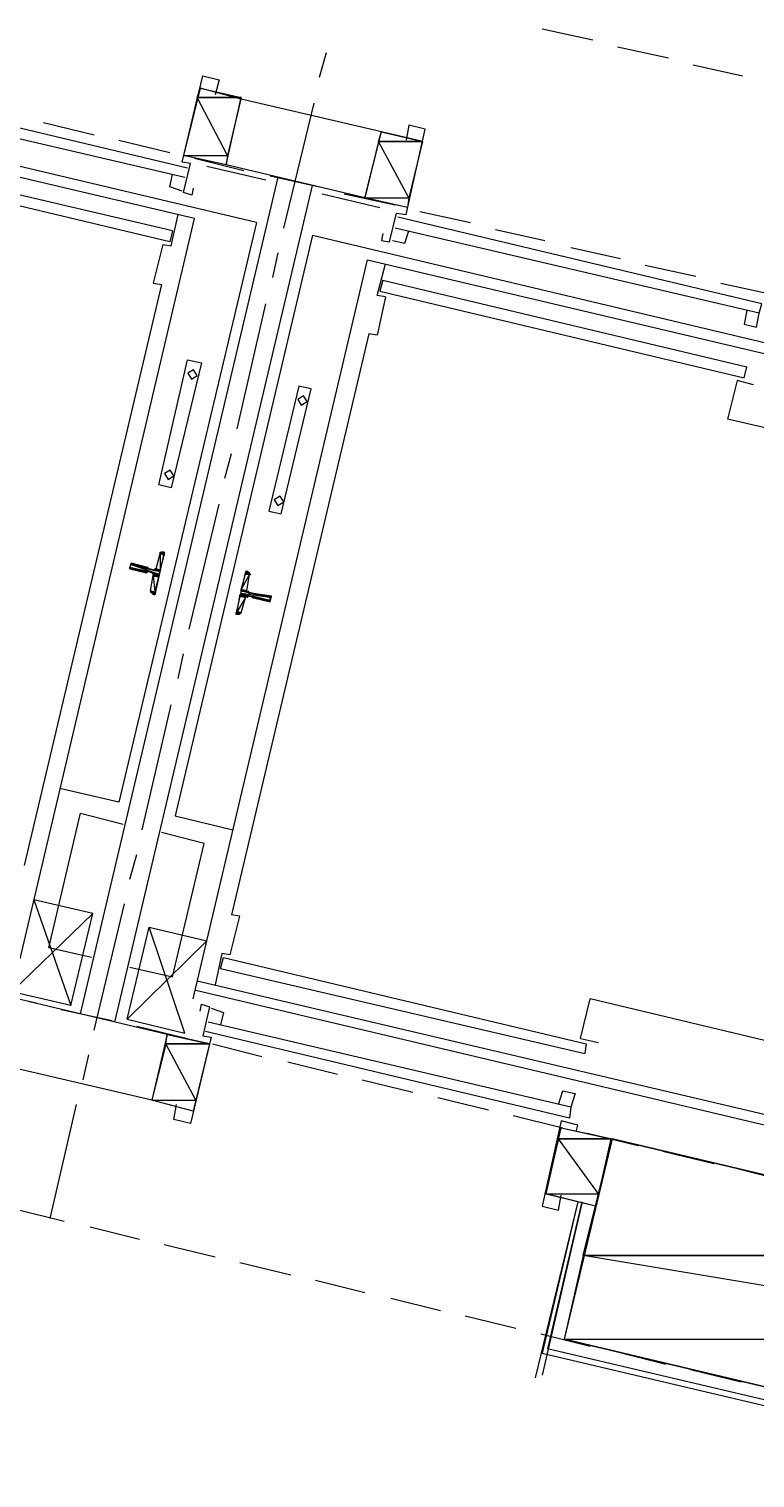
# Model space of a CAD drawing. Header units: feet. Extents: x -84 to 198, y -22 to 181.
# Drawn here: x 66.53 to 73.57, y 48.87 to 62.94 of the extents above; entities that cross this region are included whole.
import ezdxf

# ---------------------------------------------------------------- set-up
doc = ezdxf.new("R2010")
doc.units = ezdxf.units.FT
for name, color, linetype in [('A-LINEA', 7, 'CONTINUOUS'), ('A-LINEA-FINA', 9, 'CONTINUOUS'), ('A-MURO-CONCRETO', 8, 'CONTINUOUS')]:
    doc.layers.add(name, color=color, linetype=linetype)

msp = doc.modelspace()

# ---------------------------------------------------------------- linework, layer by layer
at = {"layer": 'A-LINEA'}
for p, q in [((68.7333, 61.0578), (60.8133, 62.9378)), ((71.5067, 62.9378), (72, 62.8311)), ((68.1333, 61.0978), (61.16, 62.7378)), ((72.24, 62.7644), (72.7333, 62.6578)), ((69.3467, 62.4711), (69.4133, 62.7111)), ((72.9733, 62.5911), (73.4533, 62.4844)), ((64.5067, 62.3244), (68.04, 61.4978)), ((64.5333, 62.4311), (68.0667, 61.5911)), ((68.1867, 62.3644), (68.0267, 61.7111)), ((68.5867, 62.2578), (68.1867, 62.3644)), ((68.44, 61.6178), (68.5867, 62.2711)), ((69.9467, 61.9378), (68.5867, 62.2578)), ((69, 61.0044), (69.2933, 62.2178)), ((66.6667, 62.0311), (67.16, 61.9111)), ((69.7867, 61.2978), (69.9467, 61.9378)), ((70.3467, 61.8444), (69.9467, 61.9378)), ((67.92, 60.9778), (64.3867, 61.8044)), ((67.4, 61.8578), (67.8933, 61.7378)), ((67.8933, 60.8711), (64.3733, 61.7111)), ((68.44, 61.6178), (68.0267, 61.7111)), ((68.1333, 61.6844), (68.6133, 61.5644)), ((69.7867, 61.2978), (68.44, 61.6178)), ((67.0267, 53.3778), (68.9467, 61.4978)), ((68.8267, 61.4711), (68.2533, 61.6044)), ((68.8667, 61.5111), (69.3467, 61.4044)), ((67.36, 53.2978), (69.28, 61.4178)), ((69.3733, 61.3378), (69.9333, 61.2044)), ((69.5867, 61.3378), (70.08, 61.2311)), ((70.2, 61.2044), (69.7867, 61.2978)), ((66.44, 53.9111), (68.1333, 61.0978)), ((68.7333, 61.0578), (67.4, 55.4311)), ((67.9067, 60.8311), (67.9733, 61.1378)), ((73.64, 60.2711), (70.1067, 61.1111)), ((70.32, 61.1644), (70.8133, 61.0578)), ((67.92, 60.9778), (67.8933, 60.8711)), ((69.28, 60.9378), (67.9467, 55.2978)), ((69.28, 60.9378), (77.1867, 59.0578)), ((73.6133, 60.1778), (70.08, 61.0044)), ((71.0533, 60.9911), (71.5333, 60.8844)), ((67.8267, 60.8444), (67.9067, 60.8311)), ((71.7867, 60.8178), (72.2667, 60.7111)), ((68.12, 53.5244), (69.8133, 60.6978)), ((68.8933, 60.5244), (68.9467, 60.7644)), ((69.8133, 60.6978), (76.8, 59.0444)), ((69.9067, 60.3511), (69.9867, 60.6578)), ((72.5067, 60.6444), (73, 60.5378)), ((69.96, 60.4978), (69.9333, 60.3911)), ((69.96, 60.4978), (73.4933, 59.6578)), ((67.8133, 60.4578), (66.48, 54.8178)), ((69.9867, 60.3378), (69.9067, 60.3511)), ((69.9333, 60.3911), (73.4667, 59.5511)), ((73.24, 60.4711), (73.7333, 60.3644)), ((68.5467, 59.0578), (68.8267, 60.2711)), ((73.4933, 60.2044), (73.4667, 60.0711)), ((69.8267, 59.9778), (68.4933, 54.3378)), ((73.4667, 59.5511), (73.4933, 59.6578)), ((76.3067, 58.4444), (73.3067, 59.1511)), ((68.4267, 58.5778), (68.4933, 58.8178)), ((68.08, 57.1111), (68.3733, 58.3244)), ((67.76, 57.6978), (67.8, 57.8444)), ((67.8246, 57.8572), (67.8009, 57.8437)), ((67.68, 57.6978), (67.7333, 57.6844)), ((67.6933, 57.6978), (67.6933, 57.6978)), ((67.6667, 57.6578), (67.6667, 57.6578)), ((67.72, 57.6578), (67.68, 57.6711)), ((67.68, 57.6578), (67.68, 57.6578)), ((67.7067, 57.4844), (67.7333, 57.6311)), ((68.64, 57.4844), (68.6667, 57.6444)), ((68.6797, 57.6345), (68.6646, 57.6572)), ((67.7203, 57.4677), (67.7354, 57.445)), ((68.5867, 57.2711), (68.6267, 57.4178)), ((68.6533, 57.4311), (68.6933, 57.4311)), ((68.6933, 57.4178), (68.6933, 57.4178)), ((68.7067, 57.4178), (68.7067, 57.4178)), ((68.5621, 57.2583), (68.5858, 57.2718)), ((67.9733, 56.6311), (68.0267, 56.8711)), ((67.6267, 55.1644), (67.9067, 56.3778)), ((67.4, 55.4311), (66.8267, 55.5644)), ((67.9467, 55.2978), (68.5067, 55.1644)), ((67.5067, 54.6844), (67.5733, 54.9244)), ((67.1467, 54.3511), (66.5733, 54.4844)), ((67.16, 53.2178), (67.4533, 54.4444)), ((66.9333, 53.4578), (67.1467, 54.3511)), ((68.48, 53.9511), (68.5733, 54.3244)), ((68.5733, 54.3244), (68.4933, 54.3378)), ((67.48, 53.3244), (67.6933, 54.2178)), ((67.6933, 54.2178), (68.2533, 54.0844)), ((68.4, 53.9644), (68.3333, 53.6578)), ((68.3867, 53.8178), (68.4133, 53.9244)), ((68.48, 53.9511), (68.4, 53.9644)), ((68.4133, 53.9244), (71.9333, 53.0844)), ((68.3867, 53.8178), (71.92, 52.9911)), ((75.4, 51.8844), (68.1467, 53.6044)), ((68.16, 53.6978), (75.1333, 52.0578)), ((66.12, 53.5911), (66.6, 53.4844)), ((67.8667, 53.1778), (66.52, 53.4978)), ((71.88, 53.1378), (71.9733, 53.5244)), ((74.9733, 52.8044), (71.9733, 53.5244)), ((66.84, 53.4178), (67.3333, 53.3111)), ((67.5733, 53.2578), (68.0667, 53.1378)), ((67.8667, 53.1778), (67.72, 52.5378)), ((68.28, 53.0844), (67.8667, 53.1778)), ((71.7733, 52.3644), (68.24, 53.2044)), ((71.7867, 52.4711), (68.2667, 53.2978)), ((68.3067, 53.0844), (68.7867, 52.9644)), ((71.88, 53.1378), (72.0533, 53.0978)), ((71.9333, 53.0844), (71.92, 52.9911)), ((67.0533, 52.7378), (67.1067, 52.9778)), ((69.04, 52.9111), (69.52, 52.7911)), ((67.72, 52.5378), (66.36, 52.8578)), ((69.76, 52.7378), (70.2533, 52.6178)), ((71.6667, 52.4978), (71.7067, 52.6311)), ((66.7333, 51.3911), (66.9867, 52.4978)), ((68.12, 52.4311), (67.72, 52.5378)), ((70.4933, 52.5644), (70.9867, 52.4444)), ((71.2267, 52.3911), (71.7067, 52.2711)), ((71.5467, 51.6311), (71.6933, 52.2711)), ((71.9467, 52.2178), (72.44, 52.0978)), ((72.68, 52.0444), (73.1733, 51.9244)), ((73.4133, 51.8711), (73.8933, 51.7511)), ((66.3867, 51.4844), (66.8667, 51.3644)), ((71.8533, 51.5511), (71.44, 49.8444)), ((71.8533, 51.5511), (71.5067, 50.0844)), ((71.8933, 51.5378), (71.5067, 49.8711)), ((71.8933, 51.5511), (71.56, 50.1244)), ((67.12, 51.3111), (67.6, 51.1911)), ((67.84, 51.1378), (68.3333, 51.0178)), ((68.5733, 50.9644), (69.0667, 50.8444)), ((69.3067, 50.7911), (69.7867, 50.6711)), ((70.04, 50.6178), (70.52, 50.4978)), ((70.76, 50.4444), (71.2533, 50.3244)), ((71.4933, 50.2711), (71.9733, 50.1511)), ((71.5067, 50.0844), (76.64, 48.8711)), ((76.6, 48.9378), (71.56, 50.1244)), ((72.2267, 50.0978), (72.7067, 49.9778)), ((72.9467, 49.9244), (73.44, 49.8044))]:
    msp.add_line(p, q, dxfattribs=at)
for points in [[(68.12, 61.3911), (68.1067, 61.3244), (68.0267, 61.3511), (68.0933, 61.6311), (68.0133, 61.6444), (68.2133, 62.4844), (68.3733, 62.4444), (68.3333, 62.2978)], [(69.96, 60.9511), (69.9467, 60.8844), (70.0267, 60.8711), (70.0933, 61.1511), (70.1867, 61.1378), (70.3733, 61.9644), (70.2133, 62.0044), (70.1867, 61.8578)], [(68.0133, 61.3644), (67.8933, 61.4044), (67.92, 61.5244)], [(70.0533, 60.8844), (70.1733, 60.8578), (70.2133, 60.9778)], [(67.8267, 60.8444), (67.7333, 60.4711), (67.8133, 60.4578)], [(69.9867, 60.3378), (69.9067, 59.9644), (69.8267, 59.9778)], [(73.4667, 60.0711), (73.5867, 60.0444), (73.6133, 60.1778), (73.64, 60.2711)], [(68.0667, 59.7244), (68.2, 59.6978), (67.9067, 58.4844), (67.7867, 58.5111), (68.0667, 59.7244)], [(68.1241, 59.6299), (68.0679, 59.5952), (68.1026, 59.539), (68.1587, 59.5737), (68.1241, 59.6299)], [(73.56, 59.4844), (73.4, 59.5244), (73.3067, 59.1511)], [(69.2667, 59.4444), (69.1467, 59.4711), (68.8533, 58.2578), (68.9733, 58.2311), (69.2667, 59.4444)], [(69.1907, 59.3765), (69.1346, 59.3419), (69.1693, 59.2857), (69.2254, 59.3204), (69.1907, 59.3765)], [(67.8974, 58.6565), (67.8413, 58.6219), (67.8759, 58.5657), (67.9321, 58.6004), (67.8974, 58.6565)], [(68.9641, 58.4032), (68.9079, 58.3685), (68.9426, 58.3124), (68.9987, 58.347), (68.9641, 58.4032)], [(67.8267, 57.8578), (67.84, 57.8578), (67.7467, 57.4444), (67.7333, 57.4578)], [(67.6667, 57.6578), (67.5067, 57.6978), (67.52, 57.7511), (67.68, 57.7111)], [(67.7354, 57.685), (67.7505, 57.6874), (67.7595, 57.6998)], [(67.7461, 57.6198), (67.7437, 57.635), (67.7313, 57.6439)], [(68.6533, 57.6711), (68.6267, 57.6711), (68.5333, 57.2578), (68.56, 57.2578)], [(68.6646, 57.4306), (68.6495, 57.4281), (68.6405, 57.4157)], [(68.7067, 57.4178), (68.8667, 57.3778), (68.88, 57.4311), (68.7067, 57.4578), (68.7067, 57.4578), (68.6533, 57.4711)], [(68.6539, 57.4824), (68.6563, 57.4673), (68.6687, 57.4583)], [(67.1333, 53.9244), (66.72, 54.0178), (67.0267, 55.3244), (67.44, 55.2178)], [(67.5067, 53.8311), (67.92, 53.7378), (68.2267, 55.0311), (67.8133, 55.1378)], [(66.5733, 54.4844), (66.9333, 53.4578), (66.36, 53.5911), (67.1467, 54.3511)], [(68.2533, 54.0844), (67.48, 53.3244), (68.04, 53.1911), (67.6933, 54.2178)], [(68.1867, 53.4044), (68.2, 53.4711), (68.28, 53.4444), (68.2133, 53.1644), (68.2933, 53.1511), (68.0933, 52.3111), (67.9333, 52.3511), (67.96, 52.4978)], [(68.2933, 53.4311), (68.4133, 53.3911), (68.3867, 53.2711)], [(71.7067, 52.6311), (71.8267, 52.6044), (71.7867, 52.4711), (71.7733, 52.3644)], [(71.84, 52.2444), (71.8533, 52.2978), (71.6933, 52.3378), (71.5067, 51.5111), (71.6667, 51.4711), (71.6933, 51.6178)], [(71.6933, 52.2711), (72.1867, 52.1644), (72.0267, 51.5111), (71.5467, 51.6311)], [(76.9733, 51.0311), (72.1867, 52.1644), (71.72, 50.2178), (76.5067, 49.0844), (76.9733, 51.0311)]]:
    msp.add_lwpolyline(points, dxfattribs=at)
at = {"layer": 'A-LINEA-FINA'}
for p, q in [((67.84, 57.8444), (67.8, 57.8578)), ((67.84, 57.8444), (67.8, 57.8578)), ((67.84, 57.8444), (67.8133, 57.8578)), ((67.84, 57.8578), (67.8267, 57.8578)), ((67.68, 57.6711), (67.5067, 57.7111)), ((67.6667, 57.6578), (67.5067, 57.6978)), ((67.68, 57.7111), (67.52, 57.7511)), ((67.68, 57.6978), (67.52, 57.7378)), ((67.68, 57.6978), (67.52, 57.7378)), ((67.8, 57.6844), (67.7467, 57.6978)), ((67.8, 57.6711), (67.7467, 57.6844)), ((67.7867, 57.6311), (67.7333, 57.6578)), ((67.7867, 57.6311), (67.7333, 57.6444)), ((67.7867, 57.6178), (67.7333, 57.6311)), ((68.6267, 57.6711), (68.6533, 57.6711)), ((68.6267, 57.6578), (68.6667, 57.6578)), ((67.7467, 57.4578), (67.7067, 57.4711)), ((67.7467, 57.4578), (67.72, 57.4578)), ((67.7467, 57.4578), (67.72, 57.4578)), ((68.5733, 57.4444), (68.64, 57.4311)), ((68.5733, 57.4311), (68.6267, 57.4178)), ((68.5867, 57.4978), (68.64, 57.4844)), ((68.5867, 57.4978), (68.64, 57.4844)), ((68.5867, 57.4844), (68.64, 57.4711)), ((68.6933, 57.4178), (68.8667, 57.3778)), ((68.7067, 57.4578), (68.88, 57.4311)), ((68.7067, 57.4578), (68.88, 57.4178)), ((68.7067, 57.4578), (68.88, 57.4178)), ((68.7067, 57.4578), (68.8667, 57.4178)), ((68.7067, 57.4178), (68.8667, 57.3778)), ((68.5333, 57.2711), (68.5733, 57.2578)), ((68.5467, 57.2844), (68.5867, 57.2711))]:
    msp.add_line(p, q, dxfattribs=at)
for points in [[(67.8, 57.8444), (67.8, 57.6844), (67.76, 57.6978), (67.8, 57.8444)], [(67.8133, 57.8578), (67.84, 57.8444), (67.8, 57.8578), (67.8133, 57.8578)], [(67.8, 57.8578), (67.84, 57.8444), (67.84, 57.8444), (67.8, 57.8578), (67.8, 57.8578)], [(67.8, 57.8578), (67.84, 57.8444), (67.8, 57.8444), (67.8, 57.8578), (67.8, 57.8578)], [(67.84, 57.8311), (67.84, 57.8311), (67.8, 57.8444), (67.84, 57.8311)], [(67.84, 57.8311), (67.8, 57.8444), (67.84, 57.8444), (67.84, 57.8311), (67.84, 57.8311)], [(67.84, 57.8311), (67.8, 57.8444), (67.8, 57.6844), (67.84, 57.8311)], [(67.84, 57.8578), (67.8267, 57.8578), (67.8133, 57.8578), (67.84, 57.8578), (67.84, 57.8578)], [(67.8133, 57.8578), (67.84, 57.8578), (67.84, 57.8578), (67.8133, 57.8578)], [(67.84, 57.8578), (67.84, 57.8578), (67.8133, 57.8578), (67.84, 57.8578), (67.84, 57.8578)], [(67.84, 57.8444), (67.84, 57.8444), (67.8133, 57.8578), (67.84, 57.8444)], [(67.84, 57.8444), (67.8133, 57.8578), (67.84, 57.8578), (67.84, 57.8444), (67.84, 57.8444)], [(67.8267, 57.8578), (67.84, 57.8578), (67.84, 57.8578), (67.8267, 57.8578)], [(67.84, 57.8578), (67.84, 57.8578), (67.8267, 57.8578), (67.84, 57.8578)], [(67.52, 57.7378), (67.7867, 57.6444), (67.5067, 57.7111), (67.52, 57.7378), (67.52, 57.7378)], [(67.5067, 57.7111), (67.68, 57.6711), (67.68, 57.6711), (67.5067, 57.7111)], [(67.68, 57.6711), (67.68, 57.6711), (67.5067, 57.7111), (67.68, 57.6711), (67.68, 57.6711)], [(67.5067, 57.7111), (67.68, 57.6711), (67.68, 57.6711), (67.5067, 57.7111)], [(67.68, 57.6711), (67.68, 57.6711), (67.5067, 57.7111), (67.68, 57.6711), (67.68, 57.6711)], [(67.5067, 57.7111), (67.68, 57.6711), (67.5067, 57.6978), (67.5067, 57.7111), (67.5067, 57.7111)], [(67.6667, 57.6578), (67.6667, 57.6578), (67.5067, 57.6978), (67.6667, 57.6578)], [(67.6667, 57.6578), (67.5067, 57.6978), (67.68, 57.6711), (67.6667, 57.6578), (67.6667, 57.6578)], [(67.5067, 57.6978), (67.6667, 57.6578), (67.6667, 57.6578), (67.5067, 57.6978)], [(67.6667, 57.6578), (67.6667, 57.6578), (67.5067, 57.6978), (67.6667, 57.6578), (67.6667, 57.6578)], [(67.5067, 57.6978), (67.6667, 57.6578), (67.6667, 57.6578), (67.5067, 57.6978)], [(67.6667, 57.6578), (67.6667, 57.6578), (67.5067, 57.6978), (67.6667, 57.6578)], [(67.5067, 57.6978), (67.6667, 57.6578), (67.6667, 57.6578), (67.5067, 57.6978), (67.5067, 57.6978)], [(67.5067, 57.6978), (67.6667, 57.6578), (67.6667, 57.6578), (67.5067, 57.6978)], [(67.6667, 57.6578), (67.6667, 57.6578), (67.5067, 57.6978), (67.6667, 57.6578), (67.6667, 57.6578)], [(67.5067, 57.6978), (67.6667, 57.6578), (67.6667, 57.6578), (67.5067, 57.6978)], [(67.6667, 57.6578), (67.6667, 57.6578), (67.5067, 57.6978), (67.6667, 57.6578), (67.6667, 57.6578)], [(67.52, 57.7511), (67.68, 57.7111), (67.52, 57.7378), (67.52, 57.7511), (67.52, 57.7511)], [(67.52, 57.7378), (67.68, 57.6978), (67.68, 57.6978), (67.52, 57.7378)], [(67.68, 57.6978), (67.68, 57.6978), (67.52, 57.7378), (67.68, 57.6978)], [(67.68, 57.6978), (67.52, 57.7378), (67.68, 57.7111), (67.68, 57.6978), (67.68, 57.6978)], [(67.52, 57.7378), (67.68, 57.6978), (67.68, 57.6978), (67.52, 57.7378)], [(67.68, 57.6978), (67.68, 57.6978), (67.52, 57.7378), (67.68, 57.6978), (67.68, 57.6978)], [(67.52, 57.7378), (67.68, 57.6978), (67.68, 57.6978), (67.52, 57.7378)], [(67.68, 57.6978), (67.68, 57.6978), (67.52, 57.7378), (67.68, 57.6978)], [(67.52, 57.7378), (67.68, 57.6978), (67.68, 57.6978), (67.52, 57.7378), (67.52, 57.7378)], [(67.52, 57.7378), (67.68, 57.6978), (67.68, 57.6978), (67.52, 57.7378)], [(67.68, 57.6978), (67.68, 57.6978), (67.52, 57.7378), (67.68, 57.6978), (67.68, 57.6978)], [(67.52, 57.7378), (67.68, 57.6978), (67.68, 57.6978), (67.52, 57.7378)], [(67.68, 57.6978), (67.68, 57.6978), (67.52, 57.7378), (67.68, 57.6978), (67.68, 57.6978)], [(67.52, 57.7378), (67.68, 57.6978), (67.68, 57.6978), (67.52, 57.7378)], [(67.68, 57.6978), (67.68, 57.6978), (67.52, 57.7378), (67.68, 57.6978), (67.68, 57.6978)], [(67.8, 57.6711), (67.52, 57.7378), (67.7867, 57.6444), (67.8, 57.6711)], [(67.7467, 57.6844), (67.8, 57.6711), (67.7333, 57.6844), (67.7467, 57.6844), (67.7467, 57.6844)], [(67.7333, 57.6844), (67.8, 57.6711), (67.8, 57.6711), (67.7333, 57.6844)], [(67.8, 57.6711), (67.8, 57.6711), (67.7333, 57.6844), (67.8, 57.6711), (67.8, 57.6711)], [(67.7333, 57.6844), (67.8, 57.6711), (67.8, 57.6711), (67.7333, 57.6844)], [(67.8, 57.6711), (67.8, 57.6711), (67.7333, 57.6844), (67.8, 57.6711), (67.8, 57.6711)], [(67.7333, 57.6844), (67.8, 57.6711), (67.8, 57.6711), (67.7333, 57.6844)], [(67.8, 57.6711), (67.8, 57.6711), (67.7333, 57.6844), (67.8, 57.6711), (67.8, 57.6711)], [(67.8, 57.6844), (67.76, 57.6978), (67.7467, 57.6978), (67.8, 57.6844), (67.8, 57.6844)], [(67.8, 57.6844), (67.8, 57.6844), (67.7467, 57.6978), (67.8, 57.6844)], [(67.7467, 57.6978), (67.8, 57.6844), (67.8, 57.6844), (67.7467, 57.6978)], [(67.8, 57.6844), (67.8, 57.6844), (67.7467, 57.6978), (67.8, 57.6844), (67.8, 57.6844)], [(67.8, 57.6844), (67.7467, 57.6978), (67.8, 57.6711), (67.8, 57.6844)], [(67.7467, 57.6978), (67.8, 57.6711), (67.7467, 57.6844), (67.7467, 57.6978), (67.7467, 57.6978)], [(67.7467, 57.6844), (67.8, 57.6711), (67.8, 57.6711), (67.7467, 57.6844)], [(67.8, 57.6711), (67.8, 57.6711), (67.7467, 57.6844), (67.8, 57.6711), (67.8, 57.6711)], [(67.76, 57.6978), (67.8, 57.6844), (67.8, 57.6844), (67.76, 57.6978)], [(67.7333, 57.6311), (67.7467, 57.4711), (67.7067, 57.4844), (67.7333, 57.6311)], [(67.72, 57.6578), (67.7867, 57.6444), (67.7867, 57.6444), (67.72, 57.6578)], [(67.7867, 57.6444), (67.7867, 57.6444), (67.72, 57.6578), (67.7867, 57.6444), (67.7867, 57.6444)], [(67.7867, 57.6444), (67.72, 57.6578), (67.7867, 57.6311), (67.7867, 57.6444)], [(67.72, 57.6578), (67.7867, 57.6311), (67.7333, 57.6578), (67.72, 57.6578), (67.72, 57.6578)], [(67.7333, 57.6578), (67.7867, 57.6311), (67.7333, 57.6444), (67.7333, 57.6578), (67.7333, 57.6578)], [(67.7333, 57.6444), (67.7867, 57.6311), (67.7867, 57.6311), (67.7333, 57.6444)], [(67.7867, 57.6311), (67.7867, 57.6311), (67.7333, 57.6444), (67.7867, 57.6311), (67.7867, 57.6311)], [(67.7333, 57.6444), (67.7867, 57.6311), (67.7867, 57.6311), (67.7333, 57.6444)], [(67.7867, 57.6311), (67.7867, 57.6311), (67.7333, 57.6444), (67.7867, 57.6311), (67.7867, 57.6311)], [(67.7333, 57.6444), (67.7867, 57.6311), (67.7867, 57.6311), (67.7333, 57.6444)], [(67.7867, 57.6311), (67.7867, 57.6311), (67.7333, 57.6444), (67.7867, 57.6311), (67.7867, 57.6311)], [(67.7333, 57.6444), (67.7867, 57.6311), (67.7333, 57.6311), (67.7333, 57.6444), (67.7333, 57.6444)], [(67.7333, 57.6311), (67.7867, 57.6178), (67.7867, 57.6178), (67.7333, 57.6311)], [(67.7867, 57.6178), (67.7867, 57.6178), (67.7333, 57.6311), (67.7867, 57.6178)], [(67.7867, 57.6178), (67.7333, 57.6311), (67.7867, 57.6311), (67.7867, 57.6178), (67.7867, 57.6178)], [(67.7867, 57.6178), (67.7333, 57.6311), (67.7467, 57.4711), (67.7867, 57.6178)], [(68.6267, 57.6444), (68.6667, 57.6444), (68.5867, 57.4978), (68.6267, 57.6444)], [(68.6667, 57.6444), (68.5867, 57.4978), (68.64, 57.4844), (68.6667, 57.6444)], [(68.6533, 57.6711), (68.6267, 57.6711), (68.6533, 57.6578), (68.6533, 57.6711)], [(68.6267, 57.6711), (68.6533, 57.6578), (68.6667, 57.6578), (68.6267, 57.6711), (68.6267, 57.6711)], [(68.6533, 57.6578), (68.6267, 57.6711), (68.6267, 57.6711), (68.6533, 57.6578)], [(68.6267, 57.6711), (68.6267, 57.6711), (68.6667, 57.6578), (68.6267, 57.6711)], [(68.6267, 57.6711), (68.6667, 57.6578), (68.6267, 57.6711), (68.6267, 57.6711), (68.6267, 57.6711)], [(68.6267, 57.6578), (68.6667, 57.6578), (68.6267, 57.6711), (68.6267, 57.6578), (68.6267, 57.6578)], [(68.6667, 57.6444), (68.6267, 57.6578), (68.6667, 57.6578), (68.6667, 57.6444)], [(68.6667, 57.6578), (68.6267, 57.6578), (68.6267, 57.6578), (68.6667, 57.6578)], [(68.6267, 57.6578), (68.6267, 57.6578), (68.6667, 57.6578), (68.6267, 57.6578)], [(68.6667, 57.6578), (68.6267, 57.6578), (68.6267, 57.6578), (68.6667, 57.6578)], [(68.6267, 57.6578), (68.6267, 57.6578), (68.6667, 57.6444), (68.6267, 57.6578)], [(68.6267, 57.6578), (68.6667, 57.6444), (68.6267, 57.6578), (68.6267, 57.6578), (68.6267, 57.6578)], [(68.6267, 57.6444), (68.6667, 57.6444), (68.6267, 57.6578), (68.6267, 57.6444), (68.6267, 57.6444)], [(68.6267, 57.6444), (68.6267, 57.6444), (68.6667, 57.6444), (68.6267, 57.6444)], [(67.7467, 57.4711), (67.7067, 57.4844), (67.7067, 57.4711), (67.7467, 57.4711), (67.7467, 57.4711)], [(67.7067, 57.4844), (67.7467, 57.4711), (67.7467, 57.4711), (67.7067, 57.4844), (67.7067, 57.4844)], [(67.7467, 57.4578), (67.7467, 57.4578), (67.7067, 57.4711), (67.7467, 57.4578)], [(67.7467, 57.4578), (67.7067, 57.4711), (67.7467, 57.4711), (67.7467, 57.4578), (67.7467, 57.4578)], [(67.7067, 57.4711), (67.7467, 57.4578), (67.72, 57.4711), (67.7067, 57.4711)], [(67.7467, 57.4578), (67.72, 57.4711), (67.72, 57.4578), (67.7467, 57.4578), (67.7467, 57.4578)], [(67.72, 57.4711), (67.7467, 57.4578), (67.7467, 57.4578), (67.72, 57.4711)], [(67.7467, 57.4578), (67.7467, 57.4578), (67.72, 57.4578), (67.7467, 57.4578)], [(67.72, 57.4578), (67.7467, 57.4578), (67.7467, 57.4578), (67.72, 57.4578)], [(67.7467, 57.4578), (67.7467, 57.4578), (67.72, 57.4578), (67.7467, 57.4578)], [(67.72, 57.4578), (67.7467, 57.4578), (67.7467, 57.4578), (67.72, 57.4578), (67.72, 57.4578)], [(67.7467, 57.4578), (67.72, 57.4578), (67.7467, 57.4444), (67.7467, 57.4578)], [(67.72, 57.4578), (67.7467, 57.4444), (67.7333, 57.4578), (67.72, 57.4578), (67.72, 57.4578)], [(68.5733, 57.4311), (68.6267, 57.4178), (68.5467, 57.2844), (68.5733, 57.4311)], [(68.6267, 57.4178), (68.5467, 57.2844), (68.5867, 57.2711), (68.6267, 57.4178)], [(68.5733, 57.4444), (68.5733, 57.4444), (68.64, 57.4311), (68.5733, 57.4444)], [(68.5733, 57.4444), (68.64, 57.4311), (68.5867, 57.4444), (68.5733, 57.4444), (68.5733, 57.4444)], [(68.64, 57.4311), (68.5733, 57.4444), (68.6267, 57.4311), (68.64, 57.4311), (68.64, 57.4311)], [(68.6267, 57.4311), (68.5733, 57.4444), (68.5733, 57.4444), (68.6267, 57.4311)], [(68.5733, 57.4444), (68.5733, 57.4444), (68.6267, 57.4311), (68.5733, 57.4444), (68.5733, 57.4444)], [(68.5733, 57.4444), (68.6267, 57.4311), (68.5733, 57.4311), (68.5733, 57.4444)], [(68.6267, 57.4311), (68.5733, 57.4311), (68.6267, 57.4178), (68.6267, 57.4311)], [(68.6267, 57.4178), (68.5733, 57.4311), (68.5733, 57.4311), (68.6267, 57.4178), (68.6267, 57.4178)], [(68.64, 57.4844), (68.5867, 57.4978), (68.5867, 57.4978), (68.64, 57.4844)], [(68.5867, 57.4978), (68.5867, 57.4978), (68.64, 57.4844), (68.5867, 57.4978)], [(68.64, 57.4844), (68.5867, 57.4978), (68.5867, 57.4978), (68.64, 57.4844)], [(68.5867, 57.4978), (68.5867, 57.4978), (68.64, 57.4844), (68.5867, 57.4978), (68.5867, 57.4978)], [(68.5867, 57.4978), (68.64, 57.4844), (68.5867, 57.4844), (68.5867, 57.4978)], [(68.64, 57.4844), (68.5867, 57.4844), (68.64, 57.4711), (68.64, 57.4844), (68.64, 57.4844)], [(68.64, 57.4711), (68.5867, 57.4844), (68.6533, 57.4711), (68.64, 57.4711), (68.64, 57.4711)], [(68.6533, 57.4711), (68.5867, 57.4844), (68.5867, 57.4844), (68.6533, 57.4711)], [(68.5867, 57.4844), (68.5867, 57.4844), (68.6533, 57.4711), (68.5867, 57.4844), (68.5867, 57.4844)], [(68.6533, 57.4711), (68.5867, 57.4844), (68.5867, 57.4844), (68.6533, 57.4711)], [(68.5867, 57.4844), (68.5867, 57.4844), (68.6533, 57.4711), (68.5867, 57.4844), (68.5867, 57.4844)], [(68.6533, 57.4711), (68.5867, 57.4844), (68.5867, 57.4844), (68.6533, 57.4711)], [(68.5867, 57.4844), (68.5867, 57.4844), (68.6533, 57.4711), (68.5867, 57.4844), (68.5867, 57.4844)], [(68.6533, 57.4711), (68.5867, 57.4844), (68.5867, 57.4844), (68.6533, 57.4711)], [(68.5867, 57.4844), (68.5867, 57.4844), (68.6533, 57.4711), (68.5867, 57.4844), (68.5867, 57.4844)], [(68.5867, 57.4844), (68.8667, 57.4178), (68.5867, 57.4578), (68.5867, 57.4844)], [(68.8667, 57.4178), (68.5867, 57.4578), (68.8667, 57.3911), (68.8667, 57.4178), (68.8667, 57.4178)], [(68.6533, 57.4311), (68.5867, 57.4578), (68.5867, 57.4578), (68.6533, 57.4311)], [(68.5867, 57.4578), (68.5867, 57.4578), (68.6533, 57.4311), (68.5867, 57.4578), (68.5867, 57.4578)], [(68.5867, 57.4578), (68.6533, 57.4311), (68.5867, 57.4444), (68.5867, 57.4578)], [(68.6533, 57.4311), (68.5867, 57.4444), (68.64, 57.4311), (68.6533, 57.4311), (68.6533, 57.4311)], [(68.64, 57.4311), (68.5867, 57.4444), (68.5867, 57.4444), (68.64, 57.4311)], [(68.5867, 57.4444), (68.5867, 57.4444), (68.64, 57.4311), (68.5867, 57.4444), (68.5867, 57.4444)], [(68.64, 57.4311), (68.5867, 57.4444), (68.5867, 57.4444), (68.64, 57.4311)], [(68.5867, 57.4444), (68.5867, 57.4444), (68.64, 57.4311), (68.5867, 57.4444), (68.5867, 57.4444)], [(68.8667, 57.3911), (68.6933, 57.4311), (68.6933, 57.4311), (68.8667, 57.3911)], [(68.6933, 57.4311), (68.6933, 57.4311), (68.8667, 57.3911), (68.6933, 57.4311), (68.6933, 57.4311)], [(68.6933, 57.4311), (68.8667, 57.3911), (68.6933, 57.4178), (68.6933, 57.4311)], [(68.8667, 57.3911), (68.6933, 57.4178), (68.8667, 57.3778), (68.8667, 57.3911), (68.8667, 57.3911)], [(68.8667, 57.3778), (68.6933, 57.4178), (68.6933, 57.4178), (68.8667, 57.3778)], [(68.6933, 57.4178), (68.6933, 57.4178), (68.8667, 57.3778), (68.6933, 57.4178)], [(68.8667, 57.3778), (68.6933, 57.4178), (68.6933, 57.4178), (68.8667, 57.3778), (68.8667, 57.3778)], [(68.7067, 57.4178), (68.8667, 57.3778), (68.6933, 57.4178), (68.7067, 57.4178), (68.7067, 57.4178)], [(68.88, 57.4311), (68.7067, 57.4578), (68.88, 57.4178), (68.88, 57.4311), (68.88, 57.4311)], [(68.88, 57.4178), (68.7067, 57.4578), (68.7067, 57.4578), (68.88, 57.4178)], [(68.7067, 57.4578), (68.7067, 57.4578), (68.88, 57.4178), (68.7067, 57.4578)], [(68.88, 57.4178), (68.7067, 57.4578), (68.7067, 57.4578), (68.88, 57.4178), (68.88, 57.4178)], [(68.88, 57.4178), (68.7067, 57.4578), (68.8667, 57.4178), (68.88, 57.4178), (68.88, 57.4178)], [(68.8667, 57.4178), (68.7067, 57.4578), (68.7067, 57.4578), (68.8667, 57.4178)], [(68.7067, 57.4578), (68.7067, 57.4578), (68.8667, 57.4178), (68.7067, 57.4578)], [(68.8667, 57.4178), (68.7067, 57.4578), (68.7067, 57.4578), (68.8667, 57.4178), (68.8667, 57.4178)], [(68.8667, 57.4178), (68.7067, 57.4578), (68.7067, 57.4578), (68.8667, 57.4178)], [(68.7067, 57.4578), (68.7067, 57.4578), (68.8667, 57.4178), (68.7067, 57.4578), (68.7067, 57.4578)], [(68.8667, 57.4178), (68.7067, 57.4578), (68.7067, 57.4578), (68.8667, 57.4178)], [(68.7067, 57.4578), (68.7067, 57.4578), (68.8667, 57.4178), (68.7067, 57.4578), (68.7067, 57.4578)], [(68.8667, 57.4178), (68.7067, 57.4578), (68.7067, 57.4578), (68.8667, 57.4178)], [(68.7067, 57.4578), (68.7067, 57.4578), (68.8667, 57.4178), (68.7067, 57.4578), (68.7067, 57.4578)], [(68.7067, 57.4178), (68.7067, 57.4178), (68.8667, 57.3778), (68.7067, 57.4178)], [(68.8667, 57.3778), (68.7067, 57.4178), (68.7067, 57.4178), (68.8667, 57.3778)], [(68.7067, 57.4178), (68.7067, 57.4178), (68.8667, 57.3778), (68.7067, 57.4178)], [(68.8667, 57.3778), (68.7067, 57.4178), (68.7067, 57.4178), (68.8667, 57.3778), (68.8667, 57.3778)], [(68.8667, 57.3778), (68.7067, 57.4178), (68.7067, 57.4178), (68.8667, 57.3778)], [(68.7067, 57.4178), (68.7067, 57.4178), (68.8667, 57.3778), (68.7067, 57.4178), (68.7067, 57.4178)], [(68.8667, 57.3778), (68.7067, 57.4178), (68.7067, 57.4178), (68.8667, 57.3778)], [(68.7067, 57.4178), (68.7067, 57.4178), (68.8667, 57.3778), (68.7067, 57.4178), (68.7067, 57.4178)], [(68.5467, 57.2844), (68.5867, 57.2711), (68.5333, 57.2711), (68.5467, 57.2844)], [(68.5867, 57.2711), (68.5333, 57.2711), (68.5733, 57.2711), (68.5867, 57.2711)], [(68.5333, 57.2711), (68.5733, 57.2711), (68.5733, 57.2578), (68.5333, 57.2711), (68.5333, 57.2711)], [(68.5733, 57.2711), (68.5333, 57.2711), (68.5333, 57.2711), (68.5733, 57.2711)], [(68.5333, 57.2711), (68.5333, 57.2711), (68.5733, 57.2578), (68.5333, 57.2711)], [(68.5733, 57.2578), (68.5333, 57.2711), (68.5333, 57.2711), (68.5733, 57.2578)], [(68.5333, 57.2711), (68.5333, 57.2711), (68.5733, 57.2578), (68.5333, 57.2711)], [(68.5333, 57.2711), (68.5733, 57.2578), (68.56, 57.2578), (68.5333, 57.2711), (68.5333, 57.2711)], [(68.5733, 57.2578), (68.5333, 57.2711), (68.5333, 57.2711), (68.5733, 57.2578)], [(68.5333, 57.2711), (68.5333, 57.2711), (68.56, 57.2578), (68.5333, 57.2711)], [(68.5333, 57.2711), (68.56, 57.2578), (68.5333, 57.2711), (68.5333, 57.2711), (68.5333, 57.2711)], [(68.5333, 57.2578), (68.56, 57.2578), (68.5333, 57.2711), (68.5333, 57.2578), (68.5333, 57.2578)], [(68.5333, 57.2578), (68.5333, 57.2578), (68.56, 57.2578), (68.5333, 57.2578)], [(68.5867, 57.2711), (68.5467, 57.2844), (68.5467, 57.2844), (68.5867, 57.2711), (68.5867, 57.2711)]]:
    msp.add_lwpolyline(points, dxfattribs=at)
at = {"layer": 'A-MURO-CONCRETO'}
for points in [[(68.1867, 62.3644), (68.5867, 62.2711), (68.16, 62.2711), (68.1867, 62.3644), (68.1867, 62.3644)], [(68.16, 62.2711), (68.0267, 61.7111), (68.4533, 61.7111), (68.16, 62.2711)], [(68.16, 62.2711), (68.5867, 62.2711), (68.4533, 61.7111), (68.16, 62.2711), (68.16, 62.2711)], [(69.9467, 61.9378), (70.3467, 61.8444), (69.92, 61.8444), (69.9467, 61.9378), (69.9467, 61.9378)], [(69.92, 61.8444), (69.7867, 61.2978), (70.2133, 61.2978), (69.92, 61.8444)], [(69.92, 61.8444), (70.3467, 61.8444), (70.2133, 61.2978), (69.92, 61.8444), (69.92, 61.8444)], [(68.0267, 61.7111), (68.4533, 61.7111), (68.44, 61.6178), (68.0267, 61.7111), (68.0267, 61.7111)], [(69.7867, 61.2978), (70.2133, 61.2978), (70.2, 61.2044), (69.7867, 61.2978), (69.7867, 61.2978)], [(67.8667, 53.1778), (68.28, 53.0844), (67.8533, 53.0844), (67.8667, 53.1778), (67.8667, 53.1778)], [(67.8533, 53.0844), (67.72, 52.5378), (68.1467, 52.5378), (67.8533, 53.0844)], [(67.8533, 53.0844), (68.28, 53.0844), (68.1467, 52.5378), (67.8533, 53.0844), (67.8533, 53.0844)], [(67.72, 52.5378), (68.1467, 52.5378), (68.12, 52.4311), (67.72, 52.5378), (67.72, 52.5378)], [(71.6933, 52.2711), (72.1733, 52.1644), (71.6667, 52.1644), (71.6933, 52.2711), (71.6933, 52.2711)], [(71.6667, 52.1644), (71.5333, 51.6311), (72.0533, 51.6311), (71.6667, 52.1644)], [(71.6667, 52.1644), (72.1733, 52.1644), (72.0533, 51.6311), (71.6667, 52.1644), (71.6667, 52.1644)], [(72.1867, 52.1644), (76.9733, 51.0311), (71.9067, 51.0311), (72.1867, 52.1644), (72.1867, 52.1644)], [(71.5333, 51.6311), (72.0533, 51.6311), (72.0267, 51.5111), (71.5333, 51.6311), (71.5333, 51.6311)], [(71.9067, 51.0311), (71.72, 50.2178), (76.7733, 50.2178), (71.9067, 51.0311)], [(71.9067, 51.0311), (76.9733, 51.0311), (76.7733, 50.2178), (71.9067, 51.0311), (71.9067, 51.0311)], [(71.72, 50.2178), (76.7733, 50.2178), (76.5067, 49.0844), (71.72, 50.2178), (71.72, 50.2178)]]:
    msp.add_lwpolyline(points, dxfattribs=at)

doc.saveas('drawing.dxf')
